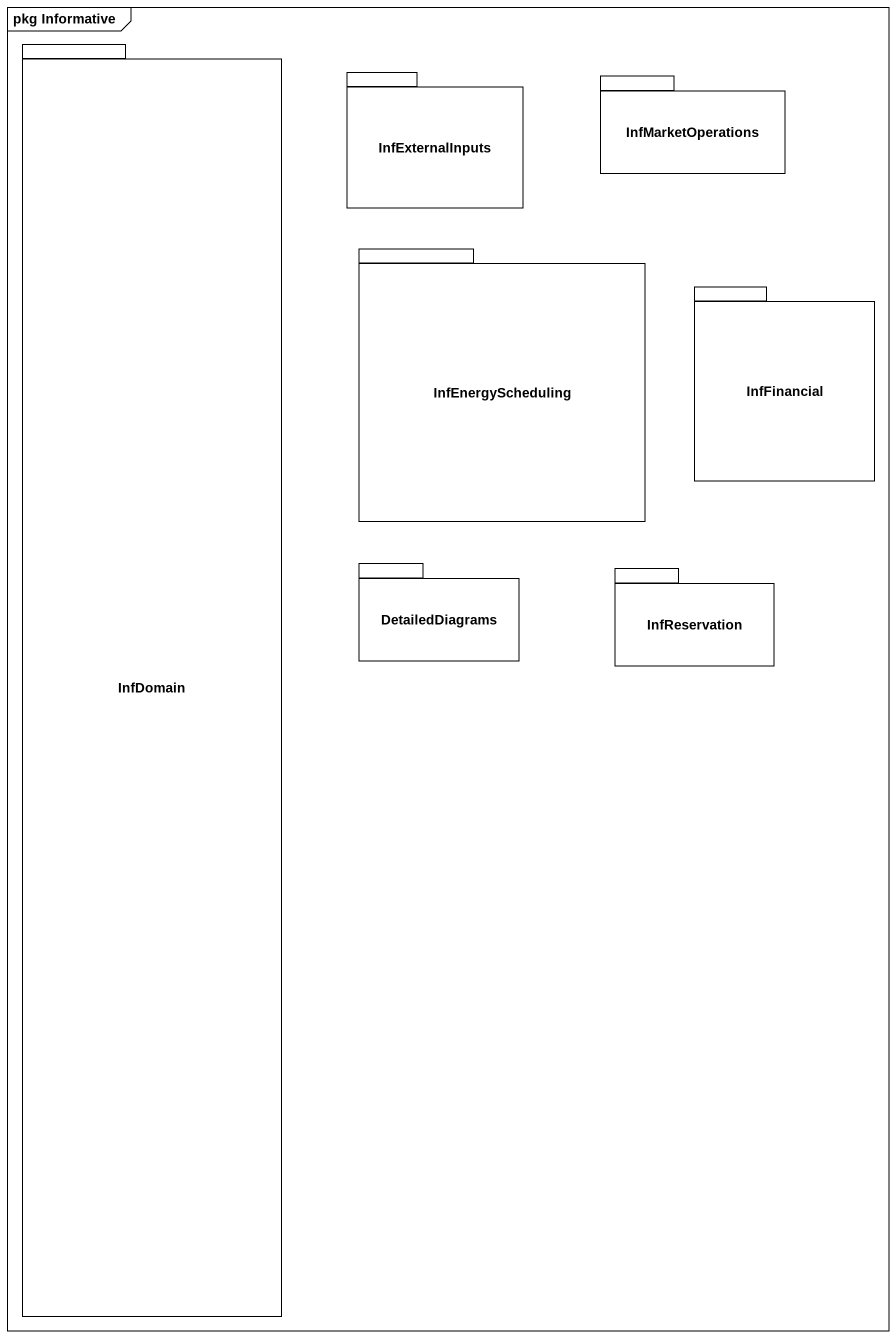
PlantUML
@startuml
mainframe pkg Informative
package InfDomain {
}
package InfExternalInputs {
}
package InfMarketOperations {
}
package InfEnergyScheduling {
}
package InfFinancial {
}
package DetailedDiagrams {
}
package InfReservation {
}
@enduml
